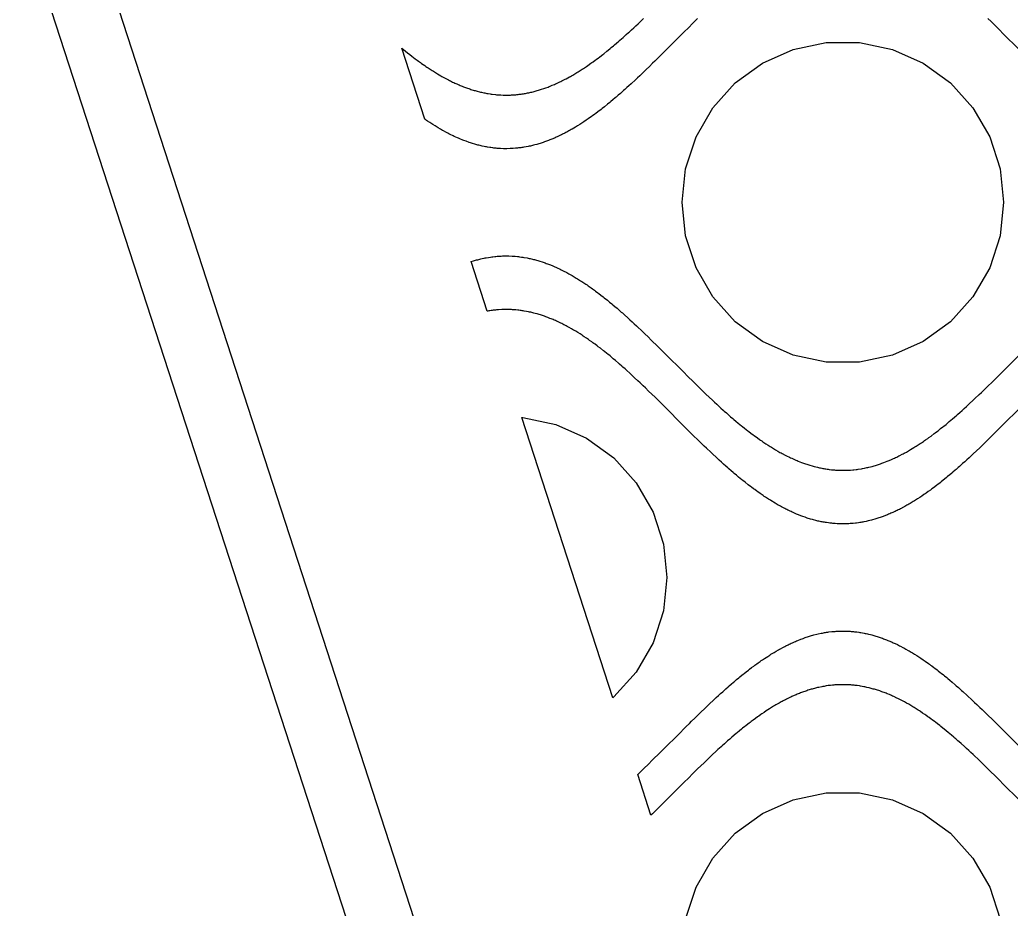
# Model space of a CAD drawing. Header units: metres. Extents: x 20 to 1108, y 20 to 485.
# Drawn here: x 509.82 to 556.07, y 364.18 to 405.66 of the extents above; entities that cross this region are included whole.
import ezdxf

# ---------------------------------------------------------------- set-up
doc = ezdxf.new("R2010")
doc.units = ezdxf.units.M

msp = doc.modelspace()

# ---------------------------------------------------------------- linework, layer by layer
for p, q in [((560.772, 253.826), (485.772, 484.652)), ((488.926, 484.652), (563.926, 253.826)), ((538.762, 405.578), (538.913, 405.721)), ((541.44, 405.72), (541.19, 405.475)), ((555.14, 405.579), (554.99, 405.727)), ((538.262, 405.112), (538.363, 405.204)), ((538.363, 405.204), (538.462, 405.296)), ((538.462, 405.296), (538.563, 405.39)), ((538.563, 405.39), (538.663, 405.484)), ((538.663, 405.484), (538.762, 405.578)), ((541.04, 405.326), (540.79, 405.077)), ((541.19, 405.475), (541.04, 405.326)), ((555.29, 405.432), (555.14, 405.579)), ((555.39, 405.333), (555.29, 405.432)), ((555.541, 405.184), (555.39, 405.333)), ((537.813, 404.71), (537.962, 404.842)), ((537.962, 404.842), (538.063, 404.931)), ((538.063, 404.931), (538.113, 404.976)), ((538.113, 404.976), (538.212, 405.067)), ((538.212, 405.067), (538.262, 405.112)), ((540.79, 405.077), (539.99, 404.278)), ((555.69, 405.034), (555.541, 405.184)), ((556.44, 404.285), (555.69, 405.034)), ((528.716, 401.025), (527.637, 404.345)), ((527.637, 404.345), (527.712, 404.283)), ((527.712, 404.283), (527.813, 404.201)), ((537.262, 404.246), (537.363, 404.328)), ((537.363, 404.328), (537.413, 404.369)), ((537.413, 404.369), (537.512, 404.453)), ((537.512, 404.453), (537.563, 404.495)), ((537.563, 404.495), (537.663, 404.58)), ((537.663, 404.58), (537.762, 404.666)), ((537.762, 404.666), (537.813, 404.71)), ((539.99, 404.278), (539.84, 404.129)), ((544.468, 403.648), (545.901, 404.285)), ((545.901, 404.285), (547.434, 404.611)), ((547.434, 404.611), (549.002, 404.611)), ((549.002, 404.611), (550.536, 404.285)), ((550.536, 404.285), (551.968, 403.648)), ((527.813, 404.201), (527.913, 404.121)), ((527.913, 404.121), (528.012, 404.043)), ((528.012, 404.043), (528.113, 403.965)), ((528.113, 403.965), (528.262, 403.851)), ((528.262, 403.851), (528.363, 403.777)), ((536.663, 403.779), (536.712, 403.817)), ((536.712, 403.817), (536.813, 403.892)), ((536.813, 403.892), (536.863, 403.93)), ((536.863, 403.93), (536.962, 404.007)), ((536.962, 404.007), (537.012, 404.046)), ((537.012, 404.046), (537.063, 404.085)), ((537.063, 404.085), (537.212, 404.205)), ((537.212, 404.205), (537.262, 404.246)), ((539.59, 403.881), (539.44, 403.734)), ((539.84, 404.129), (539.59, 403.881)), ((528.363, 403.777), (528.413, 403.739)), ((528.413, 403.739), (528.512, 403.667)), ((528.512, 403.667), (528.563, 403.632)), ((528.563, 403.632), (528.712, 403.527)), ((528.712, 403.527), (528.762, 403.492)), ((528.762, 403.492), (528.813, 403.459)), ((528.813, 403.459), (528.863, 403.425)), ((528.863, 403.425), (528.913, 403.392)), ((528.913, 403.392), (529.012, 403.327)), ((536.012, 403.33), (536.063, 403.362)), ((536.063, 403.362), (536.113, 403.395)), ((536.113, 403.395), (536.163, 403.428)), ((536.163, 403.428), (536.262, 403.495)), ((536.262, 403.495), (536.313, 403.529)), ((536.313, 403.529), (536.462, 403.635)), ((536.462, 403.635), (536.512, 403.671)), ((536.512, 403.671), (536.563, 403.707)), ((536.563, 403.707), (536.663, 403.779)), ((539.041, 403.344), (538.89, 403.199)), ((539.19, 403.488), (539.041, 403.344)), ((539.34, 403.635), (539.19, 403.488)), ((539.44, 403.734), (539.34, 403.635)), ((543.2, 402.726), (544.468, 403.648)), ((551.968, 403.648), (553.237, 402.726)), ((529.012, 403.327), (529.063, 403.295)), ((529.063, 403.295), (529.113, 403.263)), ((529.113, 403.263), (529.163, 403.233)), ((529.163, 403.233), (529.212, 403.201)), ((529.212, 403.201), (529.262, 403.171)), ((529.262, 403.171), (529.313, 403.141)), ((529.313, 403.141), (529.462, 403.053)), ((529.462, 403.053), (529.512, 403.025)), ((529.512, 403.025), (529.563, 402.996)), ((529.563, 402.996), (529.663, 402.942)), ((529.663, 402.942), (529.762, 402.889)), ((529.762, 402.889), (529.813, 402.862)), ((535.113, 402.815), (535.262, 402.891)), ((535.262, 402.891), (535.313, 402.917)), ((535.313, 402.917), (535.462, 402.999)), ((535.462, 402.999), (535.512, 403.027)), ((535.512, 403.027), (535.563, 403.056)), ((535.563, 403.056), (535.613, 403.084)), ((535.613, 403.084), (535.663, 403.113)), ((535.663, 403.113), (535.762, 403.174)), ((535.762, 403.174), (535.813, 403.204)), ((535.813, 403.204), (535.863, 403.235)), ((535.863, 403.235), (535.913, 403.266)), ((535.913, 403.266), (536.012, 403.33)), ((538.64, 402.962), (538.54, 402.868)), ((538.74, 403.057), (538.64, 402.962)), ((538.89, 403.199), (538.74, 403.057)), ((529.813, 402.862), (529.863, 402.837)), ((529.863, 402.837), (529.913, 402.813)), ((529.913, 402.813), (529.962, 402.787)), ((529.962, 402.787), (530.012, 402.764)), ((530.012, 402.764), (530.063, 402.739)), ((530.063, 402.739), (530.113, 402.717)), ((530.113, 402.717), (530.163, 402.694)), ((530.163, 402.694), (530.212, 402.671)), ((530.212, 402.671), (530.262, 402.65)), ((530.262, 402.65), (530.313, 402.628)), ((530.313, 402.628), (530.363, 402.607)), ((530.363, 402.607), (530.462, 402.566)), ((530.462, 402.566), (530.512, 402.546)), ((530.512, 402.546), (530.563, 402.527)), ((530.563, 402.527), (530.613, 402.508)), ((530.613, 402.508), (530.663, 402.49)), ((530.663, 402.49), (530.712, 402.472)), ((530.712, 402.472), (530.762, 402.455)), ((530.762, 402.455), (530.813, 402.438)), ((530.813, 402.438), (530.863, 402.422)), ((530.863, 402.422), (530.913, 402.405)), ((534.063, 402.392), (534.163, 402.423)), ((534.163, 402.423), (534.262, 402.456)), ((534.262, 402.456), (534.313, 402.474)), ((534.313, 402.474), (534.363, 402.491)), ((534.363, 402.491), (534.462, 402.528)), ((534.462, 402.528), (534.512, 402.548)), ((534.512, 402.548), (534.563, 402.568)), ((534.563, 402.568), (534.663, 402.609)), ((534.663, 402.609), (534.762, 402.652)), ((534.762, 402.652), (534.813, 402.673)), ((534.813, 402.673), (534.863, 402.695)), ((534.863, 402.695), (535.012, 402.766)), ((535.012, 402.766), (535.063, 402.79)), ((535.063, 402.79), (535.113, 402.815)), ((538.14, 402.501), (538.041, 402.411)), ((538.24, 402.592), (538.14, 402.501)), ((538.34, 402.683), (538.24, 402.592)), ((538.54, 402.868), (538.34, 402.683)), ((542.151, 401.561), (543.2, 402.726)), ((553.237, 402.726), (554.286, 401.561)), ((530.913, 402.405), (530.962, 402.39)), ((530.962, 402.39), (531.012, 402.375)), ((531.012, 402.375), (531.063, 402.361)), ((531.063, 402.361), (531.163, 402.333)), ((531.163, 402.333), (531.262, 402.308)), ((531.262, 402.308), (531.313, 402.295)), ((531.313, 402.295), (531.363, 402.283)), ((531.363, 402.283), (531.462, 402.262)), ((531.462, 402.262), (531.512, 402.252)), ((531.512, 402.252), (531.563, 402.242)), ((531.563, 402.242), (531.613, 402.233)), ((531.613, 402.233), (531.663, 402.224)), ((531.663, 402.224), (531.762, 402.208)), ((531.762, 402.208), (531.813, 402.201)), ((531.813, 402.201), (531.863, 402.194)), ((531.863, 402.194), (532.012, 402.177)), ((532.012, 402.177), (532.063, 402.173)), ((532.063, 402.173), (532.113, 402.168)), ((532.113, 402.168), (532.163, 402.164)), ((532.163, 402.164), (532.262, 402.158)), ((532.262, 402.158), (532.363, 402.154)), ((532.363, 402.154), (532.462, 402.152)), ((532.462, 402.152), (532.563, 402.152)), ((532.563, 402.152), (532.663, 402.154)), ((532.663, 402.154), (532.712, 402.156)), ((532.712, 402.156), (532.762, 402.159)), ((532.762, 402.159), (532.813, 402.161)), ((532.813, 402.161), (532.962, 402.173)), ((532.962, 402.173), (533.012, 402.178)), ((533.012, 402.178), (533.063, 402.183)), ((533.063, 402.183), (533.113, 402.189)), ((533.113, 402.189), (533.163, 402.195)), ((533.163, 402.195), (533.212, 402.201)), ((533.212, 402.201), (533.262, 402.209)), ((533.262, 402.209), (533.313, 402.217)), ((533.313, 402.217), (533.363, 402.225)), ((533.363, 402.225), (533.413, 402.234)), ((533.413, 402.234), (533.512, 402.253)), ((533.512, 402.253), (533.563, 402.263)), ((533.563, 402.263), (533.663, 402.284)), ((533.663, 402.284), (533.712, 402.296)), ((533.712, 402.296), (533.762, 402.309)), ((533.762, 402.309), (533.813, 402.321)), ((533.813, 402.321), (533.863, 402.334)), ((533.863, 402.334), (533.962, 402.361)), ((533.962, 402.361), (534.012, 402.376)), ((534.012, 402.376), (534.063, 402.392)), ((537.59, 402.019), (537.49, 401.934)), ((537.64, 402.061), (537.59, 402.019)), ((537.74, 402.147), (537.64, 402.061)), ((537.84, 402.235), (537.74, 402.147)), ((537.89, 402.277), (537.84, 402.235)), ((537.99, 402.366), (537.89, 402.277)), ((538.041, 402.411), (537.99, 402.366)), ((536.99, 401.528), (536.94, 401.489)), ((537.09, 401.608), (536.99, 401.528)), ((537.24, 401.728), (537.09, 401.608)), ((537.34, 401.81), (537.24, 401.728)), ((537.39, 401.851), (537.34, 401.81)), ((537.49, 401.934), (537.39, 401.851)), ((541.367, 400.203), (542.151, 401.561)), ((554.286, 401.561), (555.07, 400.203)), ((536.34, 401.049), (536.29, 401.014)), ((536.49, 401.154), (536.34, 401.049)), ((536.541, 401.191), (536.49, 401.154)), ((536.64, 401.263), (536.541, 401.191)), ((536.69, 401.3), (536.64, 401.263)), ((536.791, 401.375), (536.69, 401.3)), ((536.94, 401.489), (536.791, 401.375)), ((528.74, 401.008), (528.716, 401.025)), ((528.79, 400.974), (528.74, 401.008)), ((528.84, 400.941), (528.79, 400.974)), ((528.94, 400.874), (528.84, 400.941)), ((528.99, 400.842), (528.94, 400.874)), ((529.041, 400.81), (528.99, 400.842)), ((529.09, 400.777), (529.041, 400.81)), ((529.19, 400.715), (529.09, 400.777)), ((529.24, 400.685), (529.19, 400.715)), ((529.291, 400.654), (529.24, 400.685)), ((529.34, 400.624), (529.291, 400.654)), ((529.44, 400.566), (529.34, 400.624)), ((529.54, 400.509), (529.44, 400.566)), ((535.59, 400.571), (535.541, 400.543)), ((535.74, 400.659), (535.59, 400.571)), ((535.79, 400.691), (535.74, 400.659)), ((535.84, 400.721), (535.79, 400.691)), ((535.94, 400.783), (535.84, 400.721)), ((536.04, 400.848), (535.94, 400.783)), ((536.09, 400.88), (536.04, 400.848)), ((536.14, 400.913), (536.09, 400.88)), ((536.24, 400.981), (536.14, 400.913)), ((536.29, 401.014), (536.24, 400.981)), ((529.59, 400.482), (529.54, 400.509)), ((529.69, 400.427), (529.59, 400.482)), ((529.79, 400.374), (529.69, 400.427)), ((529.84, 400.349), (529.79, 400.374)), ((529.89, 400.323), (529.84, 400.349)), ((530.04, 400.25), (529.89, 400.323)), ((530.09, 400.227), (530.04, 400.25)), ((530.24, 400.159), (530.09, 400.227)), ((530.291, 400.138), (530.24, 400.159)), ((530.34, 400.116), (530.291, 400.138)), ((530.49, 400.055), (530.34, 400.116)), ((534.69, 400.12), (534.59, 400.079)), ((534.79, 400.163), (534.69, 400.12)), ((534.84, 400.186), (534.79, 400.163)), ((534.89, 400.208), (534.84, 400.186)), ((535.04, 400.278), (534.89, 400.208)), ((535.09, 400.304), (535.04, 400.278)), ((535.14, 400.328), (535.09, 400.304)), ((535.24, 400.379), (535.14, 400.328)), ((535.291, 400.405), (535.24, 400.379)), ((535.34, 400.432), (535.291, 400.405)), ((535.44, 400.486), (535.34, 400.432)), ((535.49, 400.515), (535.44, 400.486)), ((535.541, 400.543), (535.49, 400.515)), ((540.882, 398.712), (541.367, 400.203)), ((555.07, 400.203), (555.554, 398.712)), ((530.541, 400.035), (530.49, 400.055)), ((530.64, 399.998), (530.541, 400.035)), ((530.79, 399.945), (530.64, 399.998)), ((530.84, 399.929), (530.79, 399.945)), ((530.89, 399.913), (530.84, 399.929)), ((530.94, 399.897), (530.89, 399.913)), ((531.04, 399.867), (530.94, 399.897)), ((531.09, 399.853), (531.04, 399.867)), ((531.19, 399.825), (531.09, 399.853)), ((531.24, 399.813), (531.19, 399.825)), ((531.29, 399.801), (531.24, 399.813)), ((531.34, 399.789), (531.29, 399.801)), ((531.39, 399.777), (531.34, 399.789)), ((531.49, 399.756), (531.39, 399.777)), ((531.541, 399.746), (531.49, 399.756)), ((531.59, 399.737), (531.541, 399.746)), ((531.64, 399.728), (531.59, 399.737)), ((531.74, 399.712), (531.64, 399.728)), ((531.791, 399.704), (531.74, 399.712)), ((531.89, 399.691), (531.791, 399.704)), ((531.94, 399.685), (531.89, 399.691)), ((532.04, 399.675), (531.94, 399.685)), ((532.09, 399.67), (532.04, 399.675)), ((532.14, 399.666), (532.09, 399.67)), ((532.19, 399.663), (532.14, 399.666)), ((532.24, 399.659), (532.19, 399.663)), ((532.39, 399.653), (532.24, 399.659)), ((532.44, 399.653), (532.39, 399.653)), ((532.49, 399.652), (532.44, 399.653)), ((532.54, 399.652), (532.49, 399.652)), ((532.69, 399.655), (532.54, 399.652)), ((532.74, 399.657), (532.69, 399.655)), ((532.791, 399.66), (532.74, 399.657)), ((532.84, 399.663), (532.791, 399.66)), ((532.94, 399.671), (532.84, 399.663)), ((532.99, 399.676), (532.94, 399.671)), ((533.041, 399.681), (532.99, 399.676)), ((533.09, 399.686), (533.041, 399.681)), ((533.14, 399.693), (533.09, 399.686)), ((533.19, 399.698), (533.14, 399.693)), ((533.24, 399.705), (533.19, 399.698)), ((533.29, 399.713), (533.24, 399.705)), ((533.34, 399.721), (533.29, 399.713)), ((533.44, 399.738), (533.34, 399.721)), ((533.54, 399.758), (533.44, 399.738)), ((533.59, 399.769), (533.54, 399.758)), ((533.64, 399.779), (533.59, 399.769)), ((533.74, 399.803), (533.64, 399.779)), ((533.79, 399.816), (533.74, 399.803)), ((533.84, 399.828), (533.79, 399.816)), ((533.94, 399.856), (533.84, 399.828)), ((533.99, 399.87), (533.94, 399.856)), ((534.041, 399.885), (533.99, 399.87)), ((534.09, 399.9), (534.041, 399.885)), ((534.14, 399.916), (534.09, 399.9)), ((534.19, 399.932), (534.14, 399.916)), ((534.24, 399.948), (534.19, 399.932)), ((534.291, 399.966), (534.24, 399.948)), ((534.34, 399.984), (534.291, 399.966)), ((534.49, 400.039), (534.34, 399.984)), ((534.54, 400.059), (534.49, 400.039)), ((534.59, 400.079), (534.54, 400.059)), ((540.718, 397.152), (540.882, 398.712)), ((555.554, 398.712), (555.718, 397.152)), ((540.882, 395.593), (540.718, 397.152)), ((555.718, 397.152), (555.554, 395.593)), ((541.367, 394.102), (540.882, 395.593)), ((555.554, 395.593), (555.07, 394.102)), ((531.482, 394.547), (531.532, 394.557)), ((531.532, 394.557), (531.583, 394.567)), ((531.583, 394.567), (531.682, 394.584)), ((531.682, 394.584), (531.782, 394.6)), ((531.782, 394.6), (531.833, 394.607)), ((531.833, 394.607), (531.882, 394.613)), ((531.882, 394.613), (531.982, 394.625)), ((531.982, 394.625), (532.032, 394.63)), ((532.032, 394.63), (532.083, 394.634)), ((532.083, 394.634), (532.182, 394.642)), ((532.182, 394.642), (532.282, 394.648)), ((532.282, 394.648), (532.333, 394.65)), ((532.333, 394.65), (532.482, 394.652)), ((532.482, 394.652), (532.532, 394.652)), ((532.532, 394.652), (532.583, 394.652)), ((532.583, 394.652), (532.632, 394.652)), ((532.632, 394.652), (532.782, 394.646)), ((532.782, 394.646), (532.833, 394.642)), ((532.833, 394.642), (532.882, 394.639)), ((532.882, 394.639), (532.932, 394.635)), ((532.932, 394.635), (533.032, 394.625)), ((533.032, 394.625), (533.083, 394.62)), ((533.083, 394.62), (533.132, 394.614)), ((533.132, 394.614), (533.232, 394.601)), ((533.232, 394.601), (533.282, 394.593)), ((533.282, 394.593), (533.333, 394.585)), ((533.333, 394.585), (533.482, 394.559)), ((533.482, 394.559), (533.532, 394.549)), ((530.873, 394.387), (530.882, 394.39)), ((531.625, 392.074), (530.873, 394.387)), ((530.882, 394.39), (530.982, 394.421)), ((530.982, 394.421), (531.032, 394.436)), ((531.032, 394.436), (531.083, 394.45)), ((531.083, 394.45), (531.132, 394.464)), ((531.132, 394.464), (531.182, 394.477)), ((531.182, 394.477), (531.232, 394.49)), ((531.232, 394.49), (531.282, 394.502)), ((531.282, 394.502), (531.333, 394.514)), ((531.333, 394.514), (531.382, 394.526)), ((531.382, 394.526), (531.482, 394.547)), ((533.532, 394.549), (533.583, 394.538)), ((533.583, 394.538), (533.632, 394.527)), ((533.632, 394.527), (533.732, 394.504)), ((533.732, 394.504), (533.782, 394.491)), ((533.782, 394.491), (533.833, 394.479)), ((533.833, 394.479), (533.882, 394.466)), ((533.882, 394.466), (533.932, 394.451)), ((533.932, 394.451), (533.982, 394.438)), ((533.982, 394.438), (534.032, 394.423)), ((534.032, 394.423), (534.083, 394.407)), ((534.083, 394.407), (534.182, 394.376)), ((534.182, 394.376), (534.232, 394.36)), ((534.232, 394.36), (534.282, 394.342)), ((534.282, 394.342), (534.333, 394.324)), ((534.333, 394.324), (534.382, 394.306)), ((534.382, 394.306), (534.432, 394.288)), ((534.432, 394.288), (534.532, 394.249)), ((534.532, 394.249), (534.583, 394.23)), ((534.583, 394.23), (534.682, 394.189)), ((534.682, 394.189), (534.782, 394.146)), ((534.782, 394.146), (534.833, 394.123)), ((534.833, 394.123), (534.882, 394.101)), ((534.882, 394.101), (535.032, 394.03)), ((542.151, 392.744), (541.367, 394.102)), ((555.07, 394.102), (554.286, 392.744)), ((535.032, 394.03), (535.083, 394.006)), ((535.083, 394.006), (535.232, 393.93)), ((535.232, 393.93), (535.282, 393.903)), ((535.282, 393.903), (535.333, 393.877)), ((535.333, 393.877), (535.382, 393.851)), ((535.382, 393.851), (535.432, 393.823)), ((535.432, 393.823), (535.532, 393.767)), ((535.532, 393.767), (535.583, 393.738)), ((535.583, 393.738), (535.732, 393.651)), ((535.732, 393.651), (535.782, 393.62)), ((535.782, 393.62), (535.833, 393.589)), ((535.833, 393.589), (535.982, 393.495)), ((535.982, 393.495), (536.032, 393.463)), ((536.032, 393.463), (536.083, 393.43)), ((536.083, 393.43), (536.132, 393.398)), ((536.132, 393.398), (536.232, 393.33)), ((536.232, 393.33), (536.282, 393.296)), ((536.282, 393.296), (536.333, 393.262)), ((536.333, 393.262), (536.482, 393.156)), ((536.482, 393.156), (536.532, 393.12)), ((536.532, 393.12), (536.632, 393.048)), ((536.632, 393.048), (536.682, 393.011)), ((536.682, 393.011), (536.782, 392.936)), ((536.782, 392.936), (536.833, 392.899)), ((536.833, 392.899), (536.932, 392.821)), ((536.932, 392.821), (537.032, 392.743)), ((537.032, 392.743), (537.083, 392.704)), ((537.083, 392.704), (537.232, 392.584)), ((543.2, 391.579), (542.151, 392.744)), ((554.286, 392.744), (553.237, 391.579)), ((537.232, 392.584), (537.333, 392.502)), ((537.333, 392.502), (537.432, 392.42)), ((537.432, 392.42), (537.482, 392.378)), ((537.482, 392.378), (537.583, 392.293)), ((537.583, 392.293), (537.682, 392.208)), ((531.655, 392.079), (531.625, 392.074)), ((531.705, 392.088), (531.655, 392.079)), ((531.754, 392.096), (531.705, 392.088)), ((531.804, 392.103), (531.754, 392.096)), ((531.855, 392.11), (531.804, 392.103)), ((531.905, 392.116), (531.855, 392.11)), ((531.955, 392.121), (531.905, 392.116)), ((532.004, 392.127), (531.955, 392.121)), ((532.054, 392.132), (532.004, 392.127)), ((532.105, 392.136), (532.054, 392.132)), ((532.155, 392.14), (532.105, 392.136)), ((532.304, 392.149), (532.155, 392.14)), ((532.355, 392.151), (532.304, 392.149)), ((532.455, 392.152), (532.355, 392.151)), ((532.554, 392.152), (532.455, 392.152)), ((532.655, 392.151), (532.554, 392.152)), ((532.754, 392.147), (532.655, 392.151)), ((532.804, 392.144), (532.754, 392.147)), ((532.855, 392.141), (532.804, 392.144)), ((532.955, 392.133), (532.855, 392.141)), ((533.054, 392.123), (532.955, 392.133)), ((533.105, 392.117), (533.054, 392.123)), ((533.155, 392.111), (533.105, 392.117)), ((533.205, 392.105), (533.155, 392.111)), ((533.254, 392.097), (533.205, 392.105)), ((533.304, 392.09), (533.254, 392.097)), ((533.355, 392.081), (533.304, 392.09)), ((533.455, 392.064), (533.355, 392.081)), ((533.554, 392.044), (533.455, 392.064)), ((533.605, 392.033), (533.554, 392.044)), ((533.655, 392.023), (533.605, 392.033)), ((533.705, 392.011), (533.655, 392.023)), ((533.754, 391.998), (533.705, 392.011)), ((533.804, 391.986), (533.754, 391.998)), ((533.855, 391.973), (533.804, 391.986)), ((533.955, 391.945), (533.855, 391.973)), ((534.054, 391.916), (533.955, 391.945)), ((534.105, 391.901), (534.054, 391.916)), ((534.155, 391.885), (534.105, 391.901)), ((534.254, 391.852), (534.155, 391.885)), ((534.304, 391.834), (534.254, 391.852)), ((534.355, 391.817), (534.304, 391.834)), ((534.455, 391.779), (534.355, 391.817)), ((534.554, 391.74), (534.455, 391.779)), ((537.682, 392.208), (537.732, 392.165)), ((537.732, 392.165), (537.782, 392.121)), ((537.782, 392.121), (537.882, 392.034)), ((537.882, 392.034), (537.932, 391.99)), ((537.932, 391.99), (538.032, 391.902)), ((538.032, 391.902), (538.182, 391.766)), ((534.605, 391.72), (534.554, 391.74)), ((534.705, 391.679), (534.605, 391.72)), ((534.754, 391.657), (534.705, 391.679)), ((534.804, 391.635), (534.754, 391.657)), ((534.855, 391.612), (534.804, 391.635)), ((534.905, 391.59), (534.855, 391.612)), ((535.004, 391.543), (534.905, 391.59)), ((535.054, 391.519), (535.004, 391.543)), ((535.105, 391.494), (535.054, 391.519)), ((535.155, 391.47), (535.105, 391.494)), ((535.205, 391.444), (535.155, 391.47)), ((535.254, 391.418), (535.205, 391.444)), ((535.304, 391.392), (535.254, 391.418)), ((535.355, 391.365), (535.304, 391.392)), ((535.455, 391.311), (535.355, 391.365)), ((538.182, 391.766), (538.282, 391.675)), ((538.282, 391.675), (538.382, 391.583)), ((538.382, 391.583), (538.482, 391.49)), ((538.482, 391.49), (538.583, 391.398)), ((538.583, 391.398), (538.882, 391.113)), ((544.468, 390.657), (543.2, 391.579)), ((553.237, 391.579), (551.968, 390.657)), ((535.554, 391.254), (535.455, 391.311)), ((535.605, 391.226), (535.554, 391.254)), ((535.655, 391.196), (535.605, 391.226)), ((535.705, 391.166), (535.655, 391.196)), ((535.754, 391.137), (535.705, 391.166)), ((535.804, 391.106), (535.754, 391.137)), ((535.855, 391.075), (535.804, 391.106)), ((535.955, 391.013), (535.855, 391.075)), ((536.054, 390.948), (535.955, 391.013)), ((536.105, 390.915), (536.054, 390.948)), ((536.155, 390.882), (536.105, 390.915)), ((536.254, 390.815), (536.155, 390.882)), ((538.882, 391.113), (538.982, 391.018)), ((538.982, 391.018), (539.132, 390.872)), ((539.132, 390.872), (539.282, 390.727)), ((536.355, 390.746), (536.254, 390.815)), ((536.405, 390.711), (536.355, 390.746)), ((536.504, 390.64), (536.405, 390.711)), ((536.554, 390.605), (536.504, 390.64)), ((536.605, 390.568), (536.554, 390.605)), ((536.655, 390.531), (536.605, 390.568)), ((536.754, 390.457), (536.655, 390.531)), ((536.804, 390.419), (536.754, 390.457)), ((536.905, 390.343), (536.804, 390.419)), ((539.282, 390.727), (539.583, 390.432)), ((539.583, 390.432), (539.682, 390.333)), ((545.901, 390.02), (544.468, 390.657)), ((551.968, 390.657), (550.536, 390.02)), ((537.054, 390.226), (536.905, 390.343)), ((537.105, 390.187), (537.054, 390.226)), ((537.205, 390.106), (537.105, 390.187)), ((537.254, 390.066), (537.205, 390.106)), ((537.355, 389.984), (537.254, 390.066)), ((537.405, 389.943), (537.355, 389.984)), ((537.504, 389.859), (537.405, 389.943)), ((539.682, 390.333), (539.833, 390.184)), ((539.833, 390.184), (539.982, 390.034)), ((539.982, 390.034), (540.732, 389.285)), ((547.434, 389.694), (545.901, 390.02)), ((550.536, 390.02), (549.002, 389.694)), ((555.682, 389.263), (556.532, 390.111)), ((537.605, 389.775), (537.504, 389.859)), ((537.754, 389.646), (537.605, 389.775)), ((537.804, 389.602), (537.754, 389.646)), ((537.905, 389.514), (537.804, 389.602)), ((537.955, 389.47), (537.905, 389.514)), ((538.054, 389.381), (537.955, 389.47)), ((549.002, 389.694), (547.434, 389.694)), ((538.105, 389.336), (538.054, 389.381)), ((538.304, 389.154), (538.105, 389.336)), ((538.355, 389.109), (538.304, 389.154)), ((538.504, 388.97), (538.355, 389.109)), ((540.732, 389.285), (541.032, 388.986)), ((555.182, 388.767), (555.432, 389.014)), ((555.432, 389.014), (555.682, 389.263)), ((538.655, 388.829), (538.504, 388.97)), ((538.754, 388.735), (538.655, 388.829)), ((538.905, 388.592), (538.754, 388.735)), ((539.004, 388.495), (538.905, 388.592)), ((541.032, 388.986), (541.182, 388.838)), ((541.182, 388.838), (541.482, 388.544)), ((541.482, 388.544), (541.583, 388.446)), ((554.682, 388.28), (554.982, 388.57)), ((554.982, 388.57), (555.182, 388.767)), ((539.155, 388.351), (539.004, 388.495)), ((539.304, 388.204), (539.155, 388.351)), ((539.455, 388.058), (539.304, 388.204)), ((541.583, 388.446), (541.732, 388.302)), ((541.732, 388.302), (541.833, 388.206)), ((541.833, 388.206), (541.982, 388.063)), ((554.382, 387.994), (554.582, 388.184)), ((554.582, 388.184), (554.682, 388.28)), ((539.705, 387.811), (539.455, 388.058)), ((539.905, 387.611), (539.705, 387.811)), ((541.982, 388.063), (542.132, 387.921)), ((542.132, 387.921), (542.232, 387.828)), ((542.232, 387.828), (542.333, 387.736)), ((542.333, 387.736), (542.532, 387.552)), ((553.882, 387.531), (553.982, 387.622)), ((553.982, 387.622), (554.132, 387.761)), ((554.132, 387.761), (554.282, 387.901)), ((554.282, 387.901), (554.382, 387.994)), ((540.754, 386.763), (539.905, 387.611)), ((542.532, 387.552), (542.632, 387.462)), ((542.632, 387.462), (542.682, 387.417)), ((542.682, 387.417), (542.782, 387.328)), ((542.782, 387.328), (542.833, 387.283)), ((542.833, 387.283), (542.932, 387.196)), ((542.932, 387.196), (542.982, 387.152)), ((542.982, 387.152), (543.083, 387.067)), ((553.432, 387.133), (553.532, 387.22)), ((553.532, 387.22), (553.583, 387.264)), ((553.583, 387.264), (553.682, 387.352)), ((553.682, 387.352), (553.782, 387.442)), ((553.782, 387.442), (553.882, 387.531)), ((556.455, 387.534), (555.705, 386.785)), ((533.237, 387.111), (533.294, 387.111)), ((537.482, 374.045), (533.237, 387.111)), ((533.294, 387.111), (534.828, 386.785)), ((534.828, 386.785), (536.26, 386.148)), ((541.004, 386.514), (540.754, 386.763)), ((543.083, 387.067), (543.132, 387.024)), ((543.132, 387.024), (543.232, 386.94)), ((543.232, 386.94), (543.333, 386.856)), ((543.333, 386.856), (543.482, 386.733)), ((543.482, 386.733), (543.532, 386.693)), ((543.532, 386.693), (543.632, 386.612)), ((552.882, 386.674), (552.932, 386.715)), ((552.932, 386.715), (553.032, 386.796)), ((553.032, 386.796), (553.082, 386.837)), ((553.082, 386.837), (553.182, 386.921)), ((553.182, 386.921), (553.332, 387.047)), ((553.332, 387.047), (553.432, 387.133)), ((555.705, 386.785), (555.405, 386.486)), ((541.254, 386.267), (541.004, 386.514)), ((541.455, 386.07), (541.254, 386.267)), ((543.632, 386.612), (543.782, 386.495)), ((543.782, 386.495), (543.833, 386.456)), ((543.833, 386.456), (543.932, 386.38)), ((543.932, 386.38), (544.032, 386.305)), ((544.032, 386.305), (544.083, 386.268)), ((544.083, 386.268), (544.232, 386.159)), ((552.232, 386.179), (552.333, 386.251)), ((552.333, 386.251), (552.482, 386.362)), ((552.482, 386.362), (552.532, 386.401)), ((552.532, 386.401), (552.632, 386.478)), ((552.632, 386.478), (552.682, 386.516)), ((552.682, 386.516), (552.732, 386.555)), ((552.732, 386.555), (552.782, 386.595)), ((552.782, 386.595), (552.882, 386.674)), ((555.405, 386.486), (555.105, 386.191)), ((536.26, 386.148), (537.529, 385.226)), ((541.754, 385.78), (541.455, 386.07)), ((541.855, 385.684), (541.754, 385.78)), ((544.232, 386.159), (544.333, 386.088)), ((544.333, 386.088), (544.382, 386.054)), ((544.382, 386.054), (544.432, 386.019)), ((544.432, 386.019), (544.482, 385.985)), ((544.482, 385.985), (544.532, 385.951)), ((544.532, 385.951), (544.583, 385.917)), ((544.583, 385.917), (544.632, 385.885)), ((544.632, 385.885), (544.732, 385.819)), ((544.732, 385.819), (544.782, 385.787)), ((544.782, 385.787), (544.833, 385.756)), ((551.582, 385.742), (551.632, 385.774)), ((551.632, 385.774), (551.682, 385.805)), ((551.682, 385.805), (551.782, 385.869)), ((551.782, 385.869), (551.832, 385.902)), ((551.832, 385.902), (551.882, 385.936)), ((551.882, 385.936), (551.932, 385.97)), ((551.932, 385.97), (551.982, 386.003)), ((551.982, 386.003), (552.032, 386.038)), ((552.032, 386.038), (552.082, 386.072)), ((552.082, 386.072), (552.182, 386.143)), ((552.182, 386.143), (552.232, 386.179)), ((554.855, 385.946), (554.605, 385.706)), ((554.955, 386.044), (554.855, 385.946)), ((555.105, 386.191), (554.955, 386.044)), ((542.054, 385.494), (541.855, 385.684)), ((542.155, 385.401), (542.054, 385.494)), ((542.304, 385.261), (542.155, 385.401)), ((544.833, 385.756), (544.882, 385.725)), ((544.882, 385.725), (545.032, 385.634)), ((545.032, 385.634), (545.083, 385.605)), ((545.083, 385.605), (545.182, 385.546)), ((545.182, 385.546), (545.232, 385.518)), ((545.232, 385.518), (545.282, 385.49)), ((545.282, 385.49), (545.333, 385.463)), ((545.333, 385.463), (545.382, 385.436)), ((545.382, 385.436), (545.532, 385.357)), ((545.532, 385.357), (545.583, 385.331)), ((545.583, 385.331), (545.732, 385.258)), ((550.782, 385.295), (550.832, 385.32)), ((550.832, 385.32), (550.882, 385.346)), ((550.882, 385.346), (550.982, 385.397)), ((550.982, 385.397), (551.032, 385.424)), ((551.032, 385.424), (551.083, 385.45)), ((551.083, 385.45), (551.182, 385.505)), ((551.182, 385.505), (551.232, 385.533)), ((551.232, 385.533), (551.282, 385.563)), ((551.282, 385.563), (551.332, 385.591)), ((551.332, 385.591), (551.382, 385.62)), ((551.382, 385.62), (551.532, 385.711)), ((551.532, 385.711), (551.582, 385.742)), ((554.304, 385.421), (554.105, 385.236)), ((554.455, 385.563), (554.304, 385.421)), ((554.605, 385.706), (554.455, 385.563)), ((537.529, 385.226), (538.578, 384.061)), ((542.455, 385.122), (542.304, 385.261)), ((542.554, 385.031), (542.455, 385.122)), ((542.655, 384.942), (542.554, 385.031)), ((542.754, 384.852), (542.655, 384.942)), ((542.855, 384.764), (542.754, 384.852)), ((545.732, 385.258), (545.782, 385.235)), ((545.782, 385.235), (545.833, 385.211)), ((545.833, 385.211), (545.932, 385.166)), ((545.932, 385.166), (546.032, 385.123)), ((546.032, 385.123), (546.083, 385.102)), ((546.083, 385.102), (546.132, 385.081)), ((546.132, 385.081), (546.282, 385.023)), ((546.282, 385.023), (546.333, 385.004)), ((546.333, 385.004), (546.382, 384.986)), ((546.382, 384.986), (546.432, 384.968)), ((546.432, 384.968), (546.482, 384.951)), ((546.482, 384.951), (546.532, 384.934)), ((546.532, 384.934), (546.583, 384.918)), ((546.583, 384.918), (546.682, 384.887)), ((546.682, 384.887), (546.782, 384.858)), ((546.782, 384.858), (546.833, 384.844)), ((546.833, 384.844), (546.882, 384.83)), ((549.582, 384.837), (549.632, 384.851)), ((549.632, 384.851), (549.782, 384.895)), ((549.782, 384.895), (549.833, 384.91)), ((549.833, 384.91), (549.982, 384.96)), ((549.982, 384.96), (550.032, 384.978)), ((550.032, 384.978), (550.082, 384.996)), ((550.082, 384.996), (550.132, 385.014)), ((550.132, 385.014), (550.282, 385.072)), ((550.282, 385.072), (550.332, 385.093)), ((550.332, 385.093), (550.382, 385.113)), ((550.382, 385.113), (550.482, 385.156)), ((550.482, 385.156), (550.582, 385.201)), ((550.582, 385.201), (550.632, 385.224)), ((550.632, 385.224), (550.682, 385.247)), ((550.682, 385.247), (550.732, 385.272)), ((550.732, 385.272), (550.782, 385.295)), ((553.754, 384.917), (553.655, 384.828)), ((553.804, 384.962), (553.754, 384.917)), ((553.905, 385.052), (553.804, 384.962)), ((554.004, 385.144), (553.905, 385.052)), ((554.105, 385.236), (554.004, 385.144)), ((542.905, 384.72), (542.855, 384.764)), ((543.004, 384.634), (542.905, 384.72)), ((543.105, 384.547), (543.004, 384.634)), ((543.155, 384.504), (543.105, 384.547)), ((543.254, 384.42), (543.155, 384.504)), ((543.355, 384.337), (543.254, 384.42)), ((546.882, 384.83), (547.032, 384.792)), ((547.032, 384.792), (547.083, 384.781)), ((547.083, 384.781), (547.132, 384.77)), ((547.132, 384.77), (547.182, 384.76)), ((547.182, 384.76), (547.232, 384.749)), ((547.232, 384.749), (547.282, 384.739)), ((547.282, 384.739), (547.333, 384.731)), ((547.333, 384.731), (547.382, 384.722)), ((547.382, 384.722), (547.432, 384.714)), ((547.432, 384.714), (547.482, 384.707)), ((547.482, 384.707), (547.532, 384.699)), ((547.532, 384.699), (547.583, 384.693)), ((547.583, 384.693), (547.682, 384.681)), ((547.682, 384.681), (547.732, 384.676)), ((547.732, 384.676), (547.782, 384.672)), ((547.782, 384.672), (547.833, 384.667)), ((547.833, 384.667), (547.882, 384.664)), ((547.882, 384.664), (547.932, 384.66)), ((547.932, 384.66), (548.032, 384.656)), ((548.032, 384.656), (548.083, 384.654)), ((548.083, 384.654), (548.182, 384.652)), ((548.182, 384.652), (548.232, 384.652)), ((548.232, 384.652), (548.282, 384.653)), ((548.282, 384.653), (548.332, 384.653)), ((548.332, 384.653), (548.382, 384.655)), ((548.382, 384.655), (548.482, 384.659)), ((548.482, 384.659), (548.532, 384.662)), ((548.532, 384.662), (548.583, 384.666)), ((548.583, 384.666), (548.682, 384.674)), ((548.682, 384.674), (548.732, 384.679)), ((548.732, 384.679), (548.832, 384.691)), ((548.832, 384.691), (548.882, 384.696)), ((548.882, 384.696), (548.932, 384.703)), ((548.932, 384.703), (549.082, 384.727)), ((549.082, 384.727), (549.132, 384.736)), ((549.132, 384.736), (549.232, 384.755)), ((549.232, 384.755), (549.332, 384.777)), ((549.332, 384.777), (549.382, 384.787)), ((549.382, 384.787), (549.432, 384.799)), ((549.432, 384.799), (549.582, 384.837)), ((553.205, 384.44), (553.105, 384.357)), ((553.304, 384.525), (553.205, 384.44)), ((553.355, 384.567), (553.304, 384.525)), ((553.455, 384.652), (553.355, 384.567)), ((553.504, 384.696), (553.455, 384.652)), ((553.605, 384.783), (553.504, 384.696)), ((553.655, 384.828), (553.605, 384.783)), ((538.578, 384.061), (539.362, 382.702)), ((543.504, 384.214), (543.355, 384.337)), ((543.554, 384.175), (543.504, 384.214)), ((543.655, 384.095), (543.554, 384.175)), ((543.804, 383.978), (543.655, 384.095)), ((543.905, 383.901), (543.804, 383.978)), ((552.605, 383.956), (552.504, 383.879)), ((552.655, 383.994), (552.605, 383.956)), ((552.754, 384.072), (552.655, 383.994)), ((552.804, 384.112), (552.754, 384.072)), ((552.905, 384.193), (552.804, 384.112)), ((552.955, 384.233), (552.905, 384.193)), ((553.054, 384.315), (552.955, 384.233)), ((553.105, 384.357), (553.054, 384.315)), ((543.955, 383.862), (543.905, 383.901)), ((544.054, 383.788), (543.955, 383.862)), ((544.105, 383.751), (544.054, 383.788)), ((544.205, 383.679), (544.105, 383.751)), ((544.254, 383.644), (544.205, 383.679)), ((544.355, 383.572), (544.254, 383.644)), ((544.405, 383.537), (544.355, 383.572)), ((544.455, 383.503), (544.405, 383.537)), ((544.504, 383.47), (544.455, 383.503)), ((544.554, 383.436), (544.504, 383.47)), ((551.905, 383.45), (551.855, 383.417)), ((552.004, 383.519), (551.905, 383.45)), ((552.054, 383.554), (552.004, 383.519)), ((552.105, 383.588), (552.054, 383.554)), ((552.205, 383.659), (552.105, 383.588)), ((552.304, 383.732), (552.205, 383.659)), ((552.355, 383.769), (552.304, 383.732)), ((552.405, 383.806), (552.355, 383.769)), ((552.504, 383.879), (552.405, 383.806)), ((544.605, 383.402), (544.554, 383.436)), ((544.655, 383.369), (544.605, 383.402)), ((544.705, 383.337), (544.655, 383.369)), ((544.754, 383.306), (544.705, 383.337)), ((544.804, 383.274), (544.754, 383.306)), ((544.855, 383.241), (544.804, 383.274)), ((545.054, 383.12), (544.855, 383.241)), ((545.105, 383.092), (545.054, 383.12)), ((545.205, 383.033), (545.105, 383.092)), ((545.254, 383.005), (545.205, 383.033)), ((545.304, 382.978), (545.254, 383.005)), ((551.205, 383.019), (551.105, 382.962)), ((551.254, 383.046), (551.205, 383.019)), ((551.304, 383.075), (551.254, 383.046)), ((551.355, 383.105), (551.304, 383.075)), ((551.455, 383.163), (551.355, 383.105)), ((551.504, 383.194), (551.455, 383.163)), ((551.554, 383.225), (551.504, 383.194)), ((551.605, 383.256), (551.554, 383.225)), ((551.655, 383.287), (551.605, 383.256)), ((551.705, 383.319), (551.655, 383.287)), ((551.804, 383.385), (551.705, 383.319)), ((551.855, 383.417), (551.804, 383.385)), ((539.362, 382.702), (539.846, 381.211)), ((545.355, 382.95), (545.304, 382.978)), ((545.504, 382.871), (545.355, 382.95)), ((545.554, 382.846), (545.504, 382.871)), ((545.605, 382.82), (545.554, 382.846)), ((545.655, 382.795), (545.605, 382.82)), ((545.705, 382.772), (545.655, 382.795)), ((545.754, 382.747), (545.705, 382.772)), ((545.804, 382.724), (545.754, 382.747)), ((545.855, 382.7), (545.804, 382.724)), ((545.905, 382.679), (545.855, 382.7)), ((545.955, 382.656), (545.905, 382.679)), ((546.054, 382.613), (545.955, 382.656)), ((546.105, 382.593), (546.054, 382.613)), ((546.155, 382.572), (546.105, 382.593)), ((546.254, 382.533), (546.155, 382.572)), ((546.304, 382.515), (546.254, 382.533)), ((550.205, 382.541), (550.105, 382.504)), ((550.254, 382.562), (550.205, 382.541)), ((550.304, 382.581), (550.254, 382.562)), ((550.355, 382.603), (550.304, 382.581)), ((550.405, 382.622), (550.355, 382.603)), ((550.455, 382.645), (550.405, 382.622)), ((550.504, 382.666), (550.455, 382.645)), ((550.554, 382.689), (550.504, 382.666)), ((550.605, 382.711), (550.554, 382.689)), ((550.655, 382.735), (550.605, 382.711)), ((550.705, 382.759), (550.655, 382.735)), ((550.754, 382.782), (550.705, 382.759)), ((550.804, 382.807), (550.754, 382.782)), ((550.855, 382.831), (550.804, 382.807)), ((550.905, 382.857), (550.855, 382.831)), ((551.054, 382.936), (550.905, 382.857)), ((551.105, 382.962), (551.054, 382.936)), ((546.355, 382.495), (546.304, 382.515)), ((546.455, 382.46), (546.355, 382.495)), ((546.554, 382.427), (546.455, 382.46)), ((546.605, 382.41), (546.554, 382.427)), ((546.655, 382.396), (546.605, 382.41)), ((546.705, 382.379), (546.655, 382.396)), ((546.804, 382.352), (546.705, 382.379)), ((546.855, 382.337), (546.804, 382.352)), ((546.955, 382.312), (546.855, 382.337)), ((547.004, 382.3), (546.955, 382.312)), ((547.054, 382.287), (547.004, 382.3)), ((547.105, 382.277), (547.054, 382.287)), ((547.155, 382.266), (547.105, 382.277)), ((547.205, 382.254), (547.155, 382.266)), ((547.254, 382.245), (547.205, 382.254)), ((547.304, 382.236), (547.254, 382.245)), ((547.355, 382.227), (547.304, 382.236)), ((547.405, 382.219), (547.355, 382.227)), ((547.455, 382.21), (547.405, 382.219)), ((547.554, 382.196), (547.455, 382.21)), ((547.605, 382.191), (547.554, 382.196)), ((547.705, 382.179), (547.605, 382.191)), ((547.754, 382.175), (547.705, 382.179)), ((547.804, 382.169), (547.754, 382.175)), ((547.855, 382.165), (547.804, 382.169)), ((547.955, 382.159), (547.855, 382.165)), ((548.054, 382.155), (547.955, 382.159)), ((548.105, 382.153), (548.054, 382.155)), ((548.155, 382.152), (548.105, 382.153)), ((548.254, 382.152), (548.155, 382.152)), ((548.355, 382.154), (548.254, 382.152)), ((548.504, 382.16), (548.355, 382.154)), ((548.554, 382.163), (548.504, 382.16)), ((548.605, 382.167), (548.554, 382.163)), ((548.655, 382.171), (548.605, 382.167)), ((548.705, 382.177), (548.655, 382.171)), ((548.804, 382.187), (548.705, 382.177)), ((548.855, 382.193), (548.804, 382.187)), ((548.955, 382.206), (548.855, 382.193)), ((549.004, 382.214), (548.955, 382.206)), ((549.054, 382.223), (549.004, 382.214)), ((549.105, 382.231), (549.054, 382.223)), ((549.155, 382.239), (549.105, 382.231)), ((549.205, 382.249), (549.155, 382.239)), ((549.304, 382.271), (549.205, 382.249)), ((549.355, 382.281), (549.304, 382.271)), ((549.405, 382.292), (549.355, 382.281)), ((549.554, 382.33), (549.405, 382.292)), ((549.605, 382.344), (549.554, 382.33)), ((549.705, 382.371), (549.605, 382.344)), ((549.804, 382.402), (549.705, 382.371)), ((549.855, 382.417), (549.804, 382.402)), ((549.905, 382.435), (549.855, 382.417)), ((549.955, 382.45), (549.905, 382.435)), ((550.004, 382.469), (549.955, 382.45)), ((550.054, 382.486), (550.004, 382.469)), ((550.105, 382.504), (550.054, 382.486)), ((539.846, 381.211), (540.01, 379.652)), ((540.01, 379.652), (539.846, 378.094)), ((539.846, 378.094), (539.362, 376.603)), ((546.863, 376.97), (547.012, 377.008)), ((547.012, 377.008), (547.063, 377.02)), ((547.063, 377.02), (547.212, 377.052)), ((547.212, 377.052), (547.262, 377.062)), ((547.262, 377.062), (547.313, 377.07)), ((547.313, 377.07), (547.363, 377.079)), ((547.363, 377.079), (547.413, 377.087)), ((547.413, 377.087), (547.462, 377.096)), ((547.462, 377.096), (547.512, 377.103)), ((547.512, 377.103), (547.563, 377.11)), ((547.563, 377.11), (547.712, 377.127)), ((547.712, 377.127), (547.762, 377.131)), ((547.762, 377.131), (547.813, 377.137)), ((547.813, 377.137), (547.863, 377.14)), ((547.863, 377.14), (547.913, 377.144)), ((547.913, 377.144), (547.962, 377.147)), ((547.962, 377.147), (548.063, 377.151)), ((548.063, 377.151), (548.163, 377.152)), ((548.163, 377.152), (548.262, 377.152)), ((548.262, 377.152), (548.363, 377.151)), ((548.363, 377.151), (548.462, 377.147)), ((548.462, 377.147), (548.512, 377.144)), ((548.512, 377.144), (548.563, 377.141)), ((548.563, 377.141), (548.613, 377.138)), ((548.613, 377.138), (548.712, 377.128)), ((548.712, 377.128), (548.762, 377.122)), ((548.762, 377.122), (548.813, 377.117)), ((548.813, 377.117), (548.863, 377.111)), ((548.863, 377.111), (548.962, 377.098)), ((548.962, 377.098), (549.012, 377.089)), ((549.012, 377.089), (549.063, 377.081)), ((549.063, 377.081), (549.212, 377.055)), ((549.212, 377.055), (549.262, 377.043)), ((549.262, 377.043), (549.313, 377.033)), ((549.313, 377.033), (549.363, 377.023)), ((549.363, 377.023), (549.413, 377.011)), ((549.413, 377.011), (549.512, 376.986)), ((549.512, 376.986), (549.563, 376.973)), ((539.362, 376.603), (538.578, 375.244)), ((545.563, 376.463), (545.663, 376.514)), ((545.663, 376.514), (545.712, 376.537)), ((545.712, 376.537), (545.762, 376.562)), ((545.762, 376.562), (545.813, 376.584)), ((545.813, 376.584), (545.863, 376.608)), ((545.863, 376.608), (545.962, 376.652)), ((545.962, 376.652), (546.012, 376.674)), ((546.012, 376.674), (546.063, 376.694)), ((546.063, 376.694), (546.113, 376.716)), ((546.113, 376.716), (546.262, 376.775)), ((546.262, 376.775), (546.313, 376.793)), ((546.313, 376.793), (546.363, 376.813)), ((546.363, 376.813), (546.462, 376.848)), ((546.462, 376.848), (546.512, 376.864)), ((546.512, 376.864), (546.563, 376.88)), ((546.563, 376.88), (546.613, 376.897)), ((546.613, 376.897), (546.712, 376.928)), ((546.712, 376.928), (546.762, 376.943)), ((546.762, 376.943), (546.813, 376.956)), ((546.813, 376.956), (546.863, 376.97)), ((549.563, 376.973), (549.663, 376.945)), ((549.663, 376.945), (549.712, 376.931)), ((549.712, 376.931), (549.762, 376.915)), ((549.762, 376.915), (549.813, 376.901)), ((549.813, 376.901), (549.863, 376.885)), ((549.863, 376.885), (549.962, 376.852)), ((549.962, 376.852), (550.012, 376.834)), ((550.012, 376.834), (550.063, 376.817)), ((550.063, 376.817), (550.113, 376.797)), ((550.113, 376.797), (550.163, 376.779)), ((550.163, 376.779), (550.212, 376.761)), ((550.212, 376.761), (550.262, 376.74)), ((550.262, 376.74), (550.313, 376.721)), ((550.313, 376.721), (550.363, 376.699)), ((550.363, 376.699), (550.413, 376.679)), ((550.413, 376.679), (550.512, 376.636)), ((550.512, 376.636), (550.563, 376.612)), ((550.563, 376.612), (550.613, 376.591)), ((550.613, 376.591), (550.663, 376.567)), ((550.663, 376.567), (550.762, 376.52)), ((550.762, 376.52), (550.813, 376.494)), ((544.813, 376.036), (544.863, 376.069)), ((544.863, 376.069), (545.012, 376.159)), ((545.012, 376.159), (545.063, 376.19)), ((545.063, 376.19), (545.113, 376.219)), ((545.113, 376.219), (545.212, 376.276)), ((545.212, 376.276), (545.262, 376.305)), ((545.262, 376.305), (545.313, 376.331)), ((545.313, 376.331), (545.413, 376.386)), ((545.413, 376.386), (545.512, 376.439)), ((545.512, 376.439), (545.563, 376.463)), ((550.813, 376.494), (550.863, 376.47)), ((550.863, 376.47), (550.913, 376.444)), ((550.913, 376.444), (551.012, 376.392)), ((551.012, 376.392), (551.063, 376.365)), ((551.063, 376.365), (551.113, 376.337)), ((551.113, 376.337), (551.163, 376.311)), ((551.163, 376.311), (551.262, 376.254)), ((551.262, 376.254), (551.313, 376.226)), ((551.313, 376.226), (551.363, 376.196)), ((551.363, 376.196), (551.413, 376.166)), ((551.413, 376.166), (551.462, 376.137)), ((551.462, 376.137), (551.512, 376.107)), ((551.512, 376.107), (551.563, 376.075)), ((551.563, 376.075), (551.663, 376.013)), ((544.113, 375.56), (544.163, 375.596)), ((544.163, 375.596), (544.212, 375.631)), ((544.212, 375.631), (544.262, 375.667)), ((544.262, 375.667), (544.313, 375.703)), ((544.313, 375.703), (544.363, 375.738)), ((544.363, 375.738), (544.413, 375.773)), ((544.413, 375.773), (544.462, 375.808)), ((544.462, 375.808), (544.512, 375.842)), ((544.512, 375.842), (544.563, 375.874)), ((544.563, 375.874), (544.712, 375.974)), ((544.712, 375.974), (544.762, 376.005)), ((544.762, 376.005), (544.813, 376.036)), ((551.663, 376.013), (551.762, 375.948)), ((551.762, 375.948), (551.813, 375.915)), ((551.813, 375.915), (551.863, 375.883)), ((551.863, 375.883), (551.962, 375.815)), ((551.962, 375.815), (552.063, 375.746)), ((552.063, 375.746), (552.212, 375.641)), ((552.212, 375.641), (552.262, 375.605)), ((552.262, 375.605), (552.313, 375.568)), ((538.578, 375.244), (537.529, 374.078)), ((543.512, 375.097), (543.563, 375.138)), ((543.563, 375.138), (543.613, 375.178)), ((543.613, 375.178), (543.712, 375.256)), ((543.712, 375.256), (543.813, 375.333)), ((543.813, 375.333), (543.863, 375.372)), ((543.863, 375.372), (543.962, 375.448)), ((543.962, 375.448), (544.063, 375.523)), ((544.063, 375.523), (544.113, 375.56)), ((552.313, 375.568), (552.363, 375.531)), ((552.363, 375.531), (552.462, 375.456)), ((552.462, 375.456), (552.512, 375.419)), ((552.512, 375.419), (552.613, 375.343)), ((552.613, 375.343), (552.663, 375.305)), ((552.663, 375.305), (552.762, 375.226)), ((552.762, 375.226), (552.813, 375.187)), ((552.813, 375.187), (552.913, 375.107)), ((542.913, 374.592), (543.012, 374.679)), ((543.012, 374.679), (543.113, 374.765)), ((543.113, 374.765), (543.163, 374.807)), ((543.163, 374.807), (543.262, 374.892)), ((543.262, 374.892), (543.363, 374.975)), ((543.363, 374.975), (543.413, 375.016)), ((543.413, 375.016), (543.512, 375.097)), ((552.913, 375.107), (552.962, 375.066)), ((552.962, 375.066), (553.063, 374.984)), ((553.063, 374.984), (553.113, 374.943)), ((553.113, 374.943), (553.212, 374.859)), ((553.212, 374.859), (553.313, 374.775)), ((553.313, 374.775), (553.462, 374.646)), ((542.413, 374.145), (542.512, 374.236)), ((542.512, 374.236), (542.613, 374.325)), ((542.613, 374.325), (542.712, 374.415)), ((542.712, 374.415), (542.762, 374.459)), ((542.762, 374.459), (542.863, 374.549)), ((542.863, 374.549), (542.913, 374.592)), ((546.09, 374.206), (546.04, 374.186)), ((546.14, 374.227), (546.09, 374.206)), ((546.19, 374.246), (546.14, 374.227)), ((546.24, 374.267), (546.19, 374.246)), ((546.29, 374.285), (546.24, 374.267)), ((546.34, 374.304), (546.29, 374.285)), ((546.49, 374.357), (546.34, 374.304)), ((546.541, 374.373), (546.49, 374.357)), ((546.59, 374.39), (546.541, 374.373)), ((546.64, 374.405), (546.59, 374.39)), ((546.69, 374.42), (546.64, 374.405)), ((546.74, 374.436), (546.69, 374.42)), ((546.791, 374.449), (546.74, 374.436)), ((546.84, 374.463), (546.791, 374.449)), ((546.89, 374.478), (546.84, 374.463)), ((546.94, 374.489), (546.89, 374.478)), ((547.04, 374.515), (546.94, 374.489)), ((547.09, 374.526), (547.04, 374.515)), ((547.24, 374.558), (547.09, 374.526)), ((547.29, 374.567), (547.24, 374.558)), ((547.34, 374.575), (547.29, 374.567)), ((547.44, 374.593), (547.34, 374.575)), ((547.54, 374.607), (547.44, 374.593)), ((547.59, 374.613), (547.54, 374.607)), ((547.64, 374.619), (547.59, 374.613)), ((547.74, 374.629), (547.64, 374.619)), ((547.791, 374.635), (547.74, 374.629)), ((547.84, 374.639), (547.791, 374.635)), ((547.99, 374.648), (547.84, 374.639)), ((548.041, 374.65), (547.99, 374.648)), ((548.19, 374.652), (548.041, 374.65)), ((548.29, 374.652), (548.19, 374.652)), ((548.34, 374.652), (548.29, 374.652)), ((548.49, 374.646), (548.34, 374.652)), ((548.54, 374.643), (548.49, 374.646)), ((548.59, 374.639), (548.54, 374.643)), ((548.64, 374.635), (548.59, 374.639)), ((548.74, 374.625), (548.64, 374.635)), ((548.79, 374.619), (548.74, 374.625)), ((548.84, 374.613), (548.79, 374.619)), ((548.89, 374.608), (548.84, 374.613)), ((548.99, 374.594), (548.89, 374.608)), ((549.041, 374.585), (548.99, 374.594)), ((549.19, 374.559), (549.041, 374.585)), ((549.24, 374.549), (549.19, 374.559)), ((549.291, 374.538), (549.24, 374.549)), ((549.34, 374.527), (549.291, 374.538)), ((549.44, 374.504), (549.34, 374.527)), ((549.54, 374.479), (549.44, 374.504)), ((549.59, 374.466), (549.54, 374.479)), ((549.64, 374.451), (549.59, 374.466)), ((549.69, 374.438), (549.64, 374.451)), ((549.74, 374.422), (549.69, 374.438)), ((549.79, 374.407), (549.74, 374.422)), ((549.84, 374.392), (549.79, 374.407)), ((549.89, 374.375), (549.84, 374.392)), ((549.94, 374.36), (549.89, 374.375)), ((550.04, 374.324), (549.94, 374.36)), ((550.09, 374.307), (550.04, 374.324)), ((550.14, 374.287), (550.09, 374.307)), ((550.19, 374.269), (550.14, 374.287)), ((550.24, 374.249), (550.19, 374.269)), ((550.291, 374.23), (550.24, 374.249)), ((550.39, 374.189), (550.291, 374.23)), ((553.462, 374.646), (553.512, 374.602)), ((553.512, 374.602), (553.613, 374.515)), ((553.613, 374.515), (553.663, 374.471)), ((553.663, 374.471), (553.762, 374.38)), ((553.762, 374.38), (553.813, 374.336)), ((553.813, 374.336), (554.012, 374.154)), ((537.529, 374.078), (537.482, 374.045)), ((541.913, 373.677), (542.012, 373.772)), ((542.012, 373.772), (542.163, 373.912)), ((542.163, 373.912), (542.313, 374.052)), ((542.313, 374.052), (542.413, 374.145)), ((545.19, 373.764), (545.09, 373.705)), ((545.24, 373.791), (545.19, 373.764)), ((545.291, 373.819), (545.24, 373.791)), ((545.34, 373.847), (545.291, 373.819)), ((545.39, 373.873), (545.34, 373.847)), ((545.44, 373.901), (545.39, 373.873)), ((545.49, 373.927), (545.44, 373.901)), ((545.541, 373.952), (545.49, 373.927)), ((545.59, 373.978), (545.541, 373.952)), ((545.74, 374.051), (545.59, 373.978)), ((545.79, 374.074), (545.74, 374.051)), ((545.84, 374.098), (545.79, 374.074)), ((545.94, 374.143), (545.84, 374.098)), ((546.04, 374.186), (545.94, 374.143)), ((550.49, 374.146), (550.39, 374.189)), ((550.541, 374.123), (550.49, 374.146)), ((550.59, 374.101), (550.541, 374.123)), ((550.74, 374.03), (550.59, 374.101)), ((550.79, 374.005), (550.74, 374.03)), ((550.84, 373.981), (550.79, 374.005)), ((550.94, 373.93), (550.84, 373.981)), ((551.04, 373.877), (550.94, 373.93)), ((551.09, 373.851), (551.04, 373.877)), ((551.14, 373.822), (551.09, 373.851)), ((551.19, 373.795), (551.14, 373.822)), ((551.29, 373.738), (551.19, 373.795)), ((551.34, 373.709), (551.29, 373.738)), ((554.012, 374.154), (554.063, 374.109)), ((554.063, 374.109), (554.212, 373.97)), ((554.212, 373.97), (554.363, 373.829)), ((554.363, 373.829), (554.462, 373.735)), ((541.313, 373.096), (541.613, 373.388)), ((541.613, 373.388), (541.762, 373.532)), ((541.762, 373.532), (541.913, 373.677)), ((544.44, 373.291), (544.39, 373.258)), ((544.54, 373.36), (544.44, 373.291)), ((544.64, 373.426), (544.54, 373.36)), ((544.79, 373.523), (544.64, 373.426)), ((544.84, 373.555), (544.79, 373.523)), ((544.94, 373.615), (544.84, 373.555)), ((544.99, 373.647), (544.94, 373.615)), ((545.04, 373.676), (544.99, 373.647)), ((545.09, 373.705), (545.04, 373.676)), ((551.44, 373.651), (551.34, 373.709)), ((551.49, 373.619), (551.44, 373.651)), ((551.541, 373.589), (551.49, 373.619)), ((551.59, 373.559), (551.541, 373.589)), ((551.74, 373.462), (551.59, 373.559)), ((551.791, 373.431), (551.74, 373.462)), ((551.84, 373.398), (551.791, 373.431)), ((551.94, 373.33), (551.84, 373.398)), ((552.04, 373.262), (551.94, 373.33)), ((554.462, 373.735), (554.613, 373.592)), ((554.613, 373.592), (554.712, 373.495)), ((554.712, 373.495), (554.863, 373.351)), ((554.863, 373.351), (555.012, 373.204)), ((540.913, 372.699), (541.063, 372.849)), ((541.063, 372.849), (541.163, 372.947)), ((541.163, 372.947), (541.313, 373.096)), ((543.79, 372.817), (543.69, 372.738)), ((543.84, 372.855), (543.79, 372.817)), ((543.89, 372.894), (543.84, 372.855)), ((543.94, 372.932), (543.89, 372.894)), ((543.99, 372.969), (543.94, 372.932)), ((544.041, 373.005), (543.99, 372.969)), ((544.14, 373.079), (544.041, 373.005)), ((544.24, 373.152), (544.14, 373.079)), ((544.291, 373.188), (544.24, 373.152)), ((544.39, 373.258), (544.291, 373.188)), ((552.09, 373.227), (552.04, 373.262)), ((552.19, 373.156), (552.09, 373.227)), ((552.24, 373.12), (552.19, 373.156)), ((552.34, 373.047), (552.24, 373.12)), ((552.39, 373.011), (552.34, 373.047)), ((552.49, 372.937), (552.39, 373.011)), ((552.54, 372.899), (552.49, 372.937)), ((552.64, 372.821), (552.54, 372.899)), ((552.74, 372.743), (552.64, 372.821)), ((555.012, 373.204), (555.163, 373.058)), ((555.163, 373.058), (555.413, 372.811)), ((540.512, 372.301), (540.913, 372.699)), ((543.24, 372.372), (543.041, 372.202)), ((543.29, 372.414), (543.24, 372.372)), ((543.39, 372.496), (543.29, 372.414)), ((543.49, 372.578), (543.39, 372.496)), ((543.54, 372.618), (543.49, 372.578)), ((543.64, 372.698), (543.54, 372.618)), ((543.69, 372.738), (543.64, 372.698)), ((552.791, 372.704), (552.74, 372.743)), ((552.89, 372.624), (552.791, 372.704)), ((552.94, 372.583), (552.89, 372.624)), ((553.041, 372.502), (552.94, 372.583)), ((553.14, 372.419), (553.041, 372.502)), ((553.29, 372.293), (553.14, 372.419)), ((555.413, 372.811), (555.613, 372.611)), ((555.613, 372.611), (556.462, 371.763)), ((539.913, 371.701), (540.512, 372.301)), ((542.69, 371.896), (542.59, 371.806)), ((542.791, 371.985), (542.69, 371.896)), ((542.84, 372.028), (542.791, 371.985)), ((542.94, 372.115), (542.84, 372.028)), ((543.041, 372.202), (542.94, 372.115)), ((553.39, 372.208), (553.29, 372.293)), ((553.44, 372.164), (553.39, 372.208)), ((553.49, 372.121), (553.44, 372.164)), ((553.59, 372.034), (553.49, 372.121)), ((553.64, 371.99), (553.59, 372.034)), ((553.74, 371.902), (553.64, 371.99)), ((553.89, 371.767), (553.74, 371.902)), ((539.313, 371.109), (539.712, 371.502)), ((539.712, 371.502), (539.913, 371.701)), ((542.29, 371.53), (542.14, 371.392)), ((542.39, 371.623), (542.29, 371.53)), ((542.54, 371.761), (542.39, 371.623)), ((542.59, 371.806), (542.54, 371.761)), ((553.99, 371.676), (553.89, 371.767)), ((554.09, 371.583), (553.99, 371.676)), ((554.19, 371.49), (554.09, 371.583)), ((554.291, 371.398), (554.19, 371.49)), ((538.913, 370.722), (539.163, 370.962)), ((539.163, 370.962), (539.313, 371.109)), ((541.74, 371.011), (541.59, 370.865)), ((542.04, 371.297), (541.74, 371.011)), ((542.14, 371.392), (542.04, 371.297)), ((554.59, 371.113), (554.291, 371.398)), ((554.69, 371.018), (554.59, 371.113)), ((554.84, 370.872), (554.69, 371.018)), ((538.663, 370.484), (538.762, 370.578)), ((538.762, 370.578), (538.913, 370.722)), ((541.44, 370.72), (541.19, 370.475)), ((541.59, 370.865), (541.44, 370.72)), ((554.99, 370.727), (554.84, 370.872)), ((555.14, 370.579), (554.99, 370.727)), ((555.29, 370.432), (555.14, 370.579)), ((538.645, 370.467), (538.663, 370.484)), ((539.264, 368.562), (538.645, 370.467)), ((540.79, 370.077), (539.99, 369.278)), ((541.04, 370.326), (540.79, 370.077)), ((541.19, 370.475), (541.04, 370.326)), ((555.39, 370.332), (555.29, 370.432)), ((555.541, 370.184), (555.39, 370.332)), ((555.69, 370.034), (555.541, 370.184)), ((545.901, 369.285), (547.434, 369.611)), ((547.434, 369.611), (549.002, 369.611)), ((549.002, 369.611), (550.536, 369.285)), ((556.44, 369.285), (555.69, 370.034)), ((539.84, 369.129), (539.59, 368.881)), ((539.99, 369.278), (539.84, 369.129)), ((544.468, 368.648), (545.901, 369.285)), ((550.536, 369.285), (551.968, 368.648)), ((539.59, 368.881), (539.34, 368.636)), ((539.34, 368.636), (539.264, 368.562)), ((543.2, 367.727), (544.468, 368.648)), ((551.968, 368.648), (553.237, 367.727)), ((542.151, 366.561), (543.2, 367.727)), ((553.237, 367.727), (554.286, 366.561)), ((541.367, 365.202), (542.151, 366.561)), ((554.286, 366.561), (555.07, 365.202)), ((540.882, 363.711), (541.367, 365.202)), ((555.07, 365.202), (555.554, 363.711))]:
    msp.add_line(p, q)

doc.saveas('drawing.dxf')
